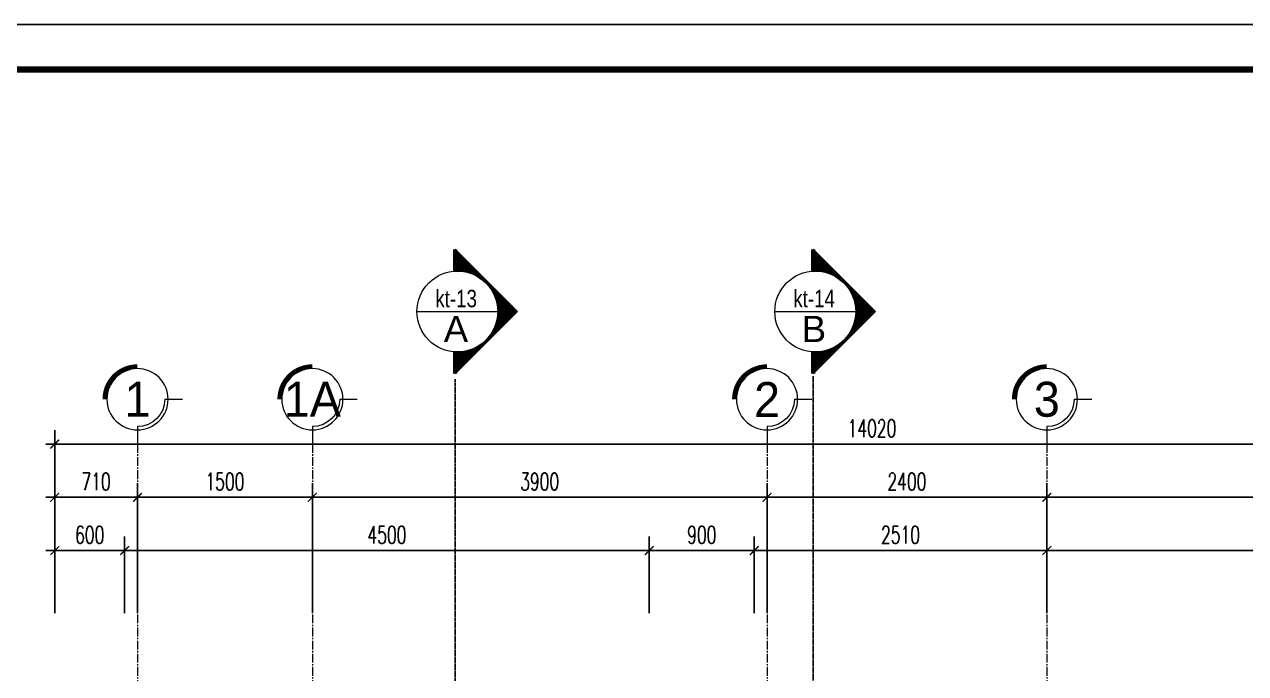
# Model space of a CAD drawing. Header units: millimetres. Extents: x -229618 to 2906, y -178063 to 96806.
# Drawn here: x -209623 to -199148, y -116668 to -111097 of the extents above; entities that cross this region are included whole.
import ezdxf
from ezdxf.enums import TextEntityAlignment as Align

# ---------------------------------------------------------------- set-up
doc = ezdxf.new("R2010")
doc.units = ezdxf.units.MM
doc.header["$LTSCALE"] = 200
doc.header["$MEASUREMENT"] = 0
doc.header["$PDMODE"] = 3
doc.header["$PDSIZE"] = 50
for name, pattern in [('ACAD_ISO07W100', [3, 0, -3]), ('CENTER2', [1.125, 0.75, -0.125, 0.125, -0.125]), ('HIDDEN2', [0.1875, 0.125, -0.0625])]:
    doc.linetypes.add(name, pattern=pattern)
doc.layers.get('0').update_dxf_attribs({"color": 95, "linetype": 'CONTINUOUS'})
doc.layers.get('DEFPOINTS').update_dxf_attribs({"linetype": 'CONTINUOUS'})
for name, color, linetype, lineweight in [('cat', 1, 'CONTINUOUS', 40), ('hatch', 250, 'CONTINUOUS', 5), ('KH cat', 2, 'HIDDEN2', 50), ('thay', 7, 'CONTINUOUS', 18), ('tim', 18, 'CENTER2', 9)]:
    doc.layers.add(name, color=color, linetype=linetype, lineweight=lineweight)
for name, color, linetype in [('DIM', 251, 'CONTINUOUS'), ('KHUNGTEN', 7, 'CONTINUOUS'), ('MANH', 9, 'CONTINUOUS'), ('TEXT', 33, 'CONTINUOUS')]:
    doc.layers.add(name, color=color, linetype=linetype)
doc.layers.add('in', color=203, linetype='CONTINUOUS', lineweight=5, plot=False)
doc.styles.add('Aria H iso', font='Vharial_0.ttf')
doc.styles.add('CHU HOA Day', font='Vharial_0.ttf')
doc.styles.add('CHUC HOA MANH', font='chhbg.shx', dxfattribs={"width": 0.8, "height": 250})
doc.styles.add('dam', font='Vhavanb_0.ttf', dxfattribs={"width": 0.9, "height": 450})
doc.styles.add('Scale', font='vnsimli.shx', dxfattribs={"width": 0.65, "bigfont": 'bigfont.shx'})
doc.dimstyles.new('Scale', dxfattribs={"dimscale": 75, "dimtxt": 2, "dimasz": 1, "dimexe": 1.6, "dimexo": 0, "dimgap": 0.8, "dimtad": 1, "dimdec": 0, "dimzin": 0, "dimdsep": 46, "dimtxsty": 'Scale', "dimblk": 'ARCHTICK', "dimcen": 0.1, "dimdle": 1, "dimclrd": 256, "dimclre": 256, "dimclrt": 3, "dimadec": 0, "dimazin": 0, "dimtfac": 1, "dimtdec": 0, "dimtix": 1, "dimtmove": 2, "dimatfit": 3, "dimldrblk": 'ARCHTICK', "dimfxl": 0, "dimtolj": 1, "dimtzin": 0, "dimarcsym": 0})

# ---------------------------------------------------------------- blocks, each defined once
blk = doc.blocks.new('KhungA3')
at = {"layer": 'DEFPOINTS', "color": 8}
blk.add_lwpolyline([(-3.74, 3.81), (416.31, 3.81), (416.31, 300.81), (-3.74, 300.81)], close=True, dxfattribs=at)
at = {"layer": 'KHUNGTEN', "color": 4, "const_width": 0.724}
blk.add_lwpolyline([(7.54, 8.99), (411.13, 8.99), (411.13, 295.64), (7.54, 295.64)], close=True, dxfattribs=at)
blk = doc.blocks.new('tr')
at = {"layer": 'thay', "ltscale": 600}
for p, q in [((0, -200), (0, 0)), ((313, -513), (513, -513))]:
    blk.add_line(p, q, dxfattribs=at)
at = {"layer": 'thay', "ltscale": 600, "const_width": 50}
blk.add_lwpolyline([(-375, -513, 0.414214), (0, -888, 0.414214)], format="xyb", dxfattribs=at)
at = {"layer": 'thay', "ltscale": 600}
blk.add_circle((0, -513), 350, dxfattribs=at)
blk.add_arc((0, -513), 313, 0, 90, dxfattribs=at)
at = {"layer": 'TEXT', "linetype": 'Continuous', "style": 'Aria H iso'}
blk.add_attdef('A', text='', height=350, dxfattribs=at).set_placement((0, -671), align=Align.CENTER)
blk = doc.blocks.new('_ArchTick')
at = {"color": 0, "linetype": 'ByBlock', "const_width": 0.15}
blk.add_lwpolyline([(-0.5, -0.5), (0.5, 0.5)], dxfattribs=at)
blk = doc.blocks.new('*D1798')
at = {"layer": 'DEFPOINTS', "color": 0, "linetype": 'Continuous'}
for p in [(-203253, -115155), (-207153, -116150), (-203253, -116150)]:
    blk.add_point(p, dxfattribs=at)
at = {"layer": 'DIM', "linetype": 'Continuous', "lineweight": -2}
for p, q in [((-207153, -116150), (-207153, -115035)), ((-203253, -116150), (-203253, -115035)), ((-207228, -115155), (-203178, -115155))]:
    blk.add_line(p, q, dxfattribs=at)
at = {"layer": 'DIM', "linetype": 'Continuous', "lineweight": -2, "xscale": 75, "yscale": 75, "zscale": 75, "rotation": 180}
blk.add_blockref('_ArchTick', (-207153, -115155), dxfattribs=at)
at = {"layer": 'DIM', "linetype": 'Continuous', "lineweight": -2, "xscale": 75, "yscale": 75, "zscale": 75}
blk.add_blockref('_ArchTick', (-203253, -115155), dxfattribs=at)
at = {"layer": 'DIM', "color": 3, "linetype": 'Continuous', "insert": (-205203, -115020), "char_height": 150, "attachment_point": 5, "style": 'Scale'}
blk.add_mtext('\\A1;3900', dxfattribs=at)
blk = doc.blocks.new('*D1800')
at = {"layer": 'DEFPOINTS', "color": 0, "linetype": 'Continuous'}
for p in [(-207153, -115155), (-208653, -116150), (-207153, -116150)]:
    blk.add_point(p, dxfattribs=at)
at = {"layer": 'DIM', "linetype": 'Continuous', "lineweight": -2}
for p, q in [((-208653, -116150), (-208653, -115035)), ((-207153, -116150), (-207153, -115035)), ((-208728, -115155), (-207078, -115155))]:
    blk.add_line(p, q, dxfattribs=at)
at = {"layer": 'DIM', "linetype": 'Continuous', "lineweight": -2, "xscale": 75, "yscale": 75, "zscale": 75, "rotation": 180}
blk.add_blockref('_ArchTick', (-208653, -115155), dxfattribs=at)
at = {"layer": 'DIM', "linetype": 'Continuous', "lineweight": -2, "xscale": 75, "yscale": 75, "zscale": 75}
blk.add_blockref('_ArchTick', (-207153, -115155), dxfattribs=at)
at = {"layer": 'DIM', "color": 3, "linetype": 'Continuous', "insert": (-207903, -115020), "char_height": 150, "attachment_point": 5, "style": 'Scale'}
blk.add_mtext('\\A1;1500', dxfattribs=at)
blk = doc.blocks.new('*D1801')
at = {"layer": 'DEFPOINTS', "color": 0, "linetype": 'Continuous'}
for p in [(-196653, -115155), (-200853, -116150), (-196653, -116150)]:
    blk.add_point(p, dxfattribs=at)
at = {"layer": 'DIM', "linetype": 'Continuous', "lineweight": -2}
for p, q in [((-200853, -116150), (-200853, -115035)), ((-196653, -116150), (-196653, -115035)), ((-200928, -115155), (-196578, -115155))]:
    blk.add_line(p, q, dxfattribs=at)
at = {"layer": 'DIM', "linetype": 'Continuous', "lineweight": -2, "xscale": 75, "yscale": 75, "zscale": 75, "rotation": 180}
blk.add_blockref('_ArchTick', (-200853, -115155), dxfattribs=at)
at = {"layer": 'DIM', "linetype": 'Continuous', "lineweight": -2, "xscale": 75, "yscale": 75, "zscale": 75}
blk.add_blockref('_ArchTick', (-196653, -115155), dxfattribs=at)
at = {"layer": 'DIM', "color": 3, "linetype": 'Continuous', "insert": (-198753, -115020), "char_height": 150, "attachment_point": 5, "style": 'Scale'}
blk.add_mtext('\\A1;4200', dxfattribs=at)
blk = doc.blocks.new('*D1803')
at = {"layer": 'DEFPOINTS', "color": 0, "linetype": 'Continuous'}
for p in [(-195343, -114698), (-209363, -116150), (-195343, -116150)]:
    blk.add_point(p, dxfattribs=at)
at = {"layer": 'DIM', "linetype": 'Continuous', "lineweight": -2}
for p, q in [((-209363, -116150), (-209363, -114578)), ((-195343, -116150), (-195343, -114578)), ((-209438, -114698), (-195268, -114698))]:
    blk.add_line(p, q, dxfattribs=at)
at = {"layer": 'DIM', "linetype": 'Continuous', "lineweight": -2, "xscale": 75, "yscale": 75, "zscale": 75, "rotation": 180}
blk.add_blockref('_ArchTick', (-209363, -114698), dxfattribs=at)
at = {"layer": 'DIM', "linetype": 'Continuous', "lineweight": -2, "xscale": 75, "yscale": 75, "zscale": 75}
blk.add_blockref('_ArchTick', (-195343, -114698), dxfattribs=at)
at = {"layer": 'DIM', "color": 3, "linetype": 'Continuous', "insert": (-202353, -114563), "char_height": 150, "attachment_point": 5, "style": 'Scale'}
blk.add_mtext('\\A1;14020', dxfattribs=at)
blk = doc.blocks.new('cad')
at = {"layer": 'hatch'}
h = blk.add_hatch(dxfattribs=at)
h.set_pattern_fill('ANSI31', color=256, scale=96.25, angle=-90, style=0)
h.set_pattern_definition([(225, (101783, 283734), (-8.50737846, 8.50737846), [])])
edge = h.paths.add_edge_path()
edge.add_ellipse((0, 0), major_axis=(-408, 408), ratio=1, start_angle=135, end_angle=137.8395)
edge.add_line((29, -577), (29, -890))
edge.add_line((29, -890), (-861, 0))
edge.add_line((-861, 0), (29, 890))
edge.add_line((29, 890), (29, 577))
edge.add_ellipse((0, 0), major_axis=(408, 408), ratio=1, start_angle=42.1605, end_angle=45)
edge.add_ellipse((0, 0), major_axis=(-408, 408), ratio=1, start_angle=-45, end_angle=135)
at = {"layer": 'cat', "color": 150, "linetype": 'Continuous', "const_width": 62.4}
for points in [[(29, 577), (29, 890)], [(29, -577), (29, -890)]]:
    blk.add_lwpolyline(points, dxfattribs=at)
at = {"layer": 'thay', "linetype": 'Continuous'}
for p in [(29, 890), (29, -890)]:
    blk.add_line(p, (-861, 0), dxfattribs=at)
at = {"layer": 'thay'}
blk.add_line((577, 0), (-578, 0), dxfattribs=at)
blk.add_circle((0, 0), 578, dxfattribs=at)
at = {"layer": 'TEXT'}
for tag, height, style, p in [('1', 375, 'CHU HOA Day', (-3, 87)), ('KT-00', 250, 'Aria H iso', (14, -309))]:
    blk.add_attdef(tag, text='', height=height, dxfattribs=dict(at, style=style)).set_placement(p, align=Align.CENTER)
blk = doc.blocks.new('*D2025')
at = {"layer": 'DEFPOINTS', "color": 0, "linetype": 'Continuous'}
for p in [(-208763, -115612), (-209363, -116150), (-208763, -116150)]:
    blk.add_point(p, dxfattribs=at)
at = {"layer": 'DIM', "linetype": 'Continuous', "lineweight": -2}
for p, q in [((-209363, -116150), (-209363, -115492)), ((-208763, -116150), (-208763, -115492)), ((-209438, -115612), (-208688, -115612))]:
    blk.add_line(p, q, dxfattribs=at)
at = {"layer": 'DIM', "linetype": 'Continuous', "lineweight": -2, "xscale": 75, "yscale": 75, "zscale": 75, "rotation": 180}
blk.add_blockref('_ArchTick', (-209363, -115612), dxfattribs=at)
at = {"layer": 'DIM', "linetype": 'Continuous', "lineweight": -2, "xscale": 75, "yscale": 75, "zscale": 75}
blk.add_blockref('_ArchTick', (-208763, -115612), dxfattribs=at)
at = {"layer": 'DIM', "color": 3, "linetype": 'Continuous', "insert": (-209063, -115477), "char_height": 150, "attachment_point": 5, "style": 'Scale'}
blk.add_mtext('\\A1;600', dxfattribs=at)
blk = doc.blocks.new('*D2026')
at = {"layer": 'DEFPOINTS', "color": 0, "linetype": 'Continuous'}
for p in [(-204263, -115612), (-208763, -116150), (-204263, -116150)]:
    blk.add_point(p, dxfattribs=at)
at = {"layer": 'DIM', "linetype": 'Continuous', "lineweight": -2}
for p, q in [((-208763, -116150), (-208763, -115492)), ((-204263, -116150), (-204263, -115492)), ((-208838, -115612), (-204188, -115612))]:
    blk.add_line(p, q, dxfattribs=at)
at = {"layer": 'DIM', "linetype": 'Continuous', "lineweight": -2, "xscale": 75, "yscale": 75, "zscale": 75, "rotation": 180}
blk.add_blockref('_ArchTick', (-208763, -115612), dxfattribs=at)
at = {"layer": 'DIM', "linetype": 'Continuous', "lineweight": -2, "xscale": 75, "yscale": 75, "zscale": 75}
blk.add_blockref('_ArchTick', (-204263, -115612), dxfattribs=at)
at = {"layer": 'DIM', "color": 3, "linetype": 'Continuous', "insert": (-206513, -115477), "char_height": 150, "attachment_point": 5, "style": 'Scale'}
blk.add_mtext('\\A1;4500', dxfattribs=at)
blk = doc.blocks.new('*D2027')
at = {"layer": 'DEFPOINTS', "color": 0, "linetype": 'Continuous'}
for p in [(-203363, -115612), (-204263, -116150), (-203363, -116150)]:
    blk.add_point(p, dxfattribs=at)
at = {"layer": 'DIM', "linetype": 'Continuous', "lineweight": -2}
for p, q in [((-204263, -116150), (-204263, -115492)), ((-203363, -116150), (-203363, -115492)), ((-204338, -115612), (-203288, -115612))]:
    blk.add_line(p, q, dxfattribs=at)
at = {"layer": 'DIM', "linetype": 'Continuous', "lineweight": -2, "xscale": 75, "yscale": 75, "zscale": 75, "rotation": 180}
blk.add_blockref('_ArchTick', (-204263, -115612), dxfattribs=at)
at = {"layer": 'DIM', "linetype": 'Continuous', "lineweight": -2, "xscale": 75, "yscale": 75, "zscale": 75}
blk.add_blockref('_ArchTick', (-203363, -115612), dxfattribs=at)
at = {"layer": 'DIM', "color": 3, "linetype": 'Continuous', "insert": (-203813, -115477), "char_height": 150, "attachment_point": 5, "style": 'Scale'}
blk.add_mtext('\\A1;900', dxfattribs=at)
blk = doc.blocks.new('*D2028')
at = {"layer": 'DEFPOINTS', "color": 0, "linetype": 'Continuous'}
for p in [(-200853, -115612), (-203363, -116150), (-200853, -116150)]:
    blk.add_point(p, dxfattribs=at)
at = {"layer": 'DIM', "linetype": 'Continuous', "lineweight": -2}
for p, q in [((-203363, -116150), (-203363, -115492)), ((-200853, -116150), (-200853, -115492)), ((-203438, -115612), (-200778, -115612))]:
    blk.add_line(p, q, dxfattribs=at)
at = {"layer": 'DIM', "linetype": 'Continuous', "lineweight": -2, "xscale": 75, "yscale": 75, "zscale": 75, "rotation": 180}
blk.add_blockref('_ArchTick', (-203363, -115612), dxfattribs=at)
at = {"layer": 'DIM', "linetype": 'Continuous', "lineweight": -2, "xscale": 75, "yscale": 75, "zscale": 75}
blk.add_blockref('_ArchTick', (-200853, -115612), dxfattribs=at)
at = {"layer": 'DIM', "color": 3, "linetype": 'Continuous', "insert": (-202108, -115477), "char_height": 150, "attachment_point": 5, "style": 'Scale'}
blk.add_mtext('\\A1;2510', dxfattribs=at)
blk = doc.blocks.new('*D2029')
at = {"layer": 'DEFPOINTS', "color": 0, "linetype": 'Continuous'}
for p in [(-196543, -115612), (-200853, -116150), (-196543, -116150)]:
    blk.add_point(p, dxfattribs=at)
at = {"layer": 'DIM', "linetype": 'Continuous', "lineweight": -2}
for p, q in [((-200853, -116150), (-200853, -115492)), ((-196543, -116150), (-196543, -115492)), ((-200928, -115612), (-196468, -115612))]:
    blk.add_line(p, q, dxfattribs=at)
at = {"layer": 'DIM', "linetype": 'Continuous', "lineweight": -2, "xscale": 75, "yscale": 75, "zscale": 75, "rotation": 180}
blk.add_blockref('_ArchTick', (-200853, -115612), dxfattribs=at)
at = {"layer": 'DIM', "linetype": 'Continuous', "lineweight": -2, "xscale": 75, "yscale": 75, "zscale": 75}
blk.add_blockref('_ArchTick', (-196543, -115612), dxfattribs=at)
at = {"layer": 'DIM', "color": 3, "linetype": 'Continuous', "insert": (-198698, -115477), "char_height": 150, "attachment_point": 5, "style": 'Scale'}
blk.add_mtext('\\A1;4310', dxfattribs=at)
blk = doc.blocks.new('*D2079')
at = {"layer": 'DEFPOINTS', "color": 0, "linetype": 'Continuous'}
for p in [(-200853, -115155), (-203253, -116150), (-200853, -116150)]:
    blk.add_point(p, dxfattribs=at)
at = {"layer": 'DIM', "linetype": 'Continuous', "lineweight": -2}
for p, q in [((-203253, -116150), (-203253, -115035)), ((-200853, -116150), (-200853, -115035)), ((-203328, -115155), (-200778, -115155))]:
    blk.add_line(p, q, dxfattribs=at)
at = {"layer": 'DIM', "linetype": 'Continuous', "lineweight": -2, "xscale": 75, "yscale": 75, "zscale": 75, "rotation": 180}
blk.add_blockref('_ArchTick', (-203253, -115155), dxfattribs=at)
at = {"layer": 'DIM', "linetype": 'Continuous', "lineweight": -2, "xscale": 75, "yscale": 75, "zscale": 75}
blk.add_blockref('_ArchTick', (-200853, -115155), dxfattribs=at)
at = {"layer": 'DIM', "color": 3, "linetype": 'Continuous', "insert": (-202053, -115020), "char_height": 150, "attachment_point": 5, "style": 'Scale'}
blk.add_mtext('\\A1;2400', dxfattribs=at)
blk = doc.blocks.new('*D2093')
at = {"layer": 'DEFPOINTS', "color": 0, "linetype": 'Continuous'}
for p in [(-208653, -115155), (-209363, -116150), (-208653, -116150)]:
    blk.add_point(p, dxfattribs=at)
at = {"layer": 'DIM', "linetype": 'Continuous', "lineweight": -2}
for p, q in [((-209363, -116150), (-209363, -115035)), ((-208653, -116150), (-208653, -115035)), ((-209438, -115155), (-208578, -115155))]:
    blk.add_line(p, q, dxfattribs=at)
at = {"layer": 'DIM', "linetype": 'Continuous', "lineweight": -2, "xscale": 75, "yscale": 75, "zscale": 75, "rotation": 180}
blk.add_blockref('_ArchTick', (-209363, -115155), dxfattribs=at)
at = {"layer": 'DIM', "linetype": 'Continuous', "lineweight": -2, "xscale": 75, "yscale": 75, "zscale": 75}
blk.add_blockref('_ArchTick', (-208653, -115155), dxfattribs=at)
at = {"layer": 'DIM', "color": 3, "linetype": 'Continuous', "insert": (-209008, -115020), "char_height": 150, "attachment_point": 5, "style": 'Scale'}
blk.add_mtext('\\A1;710', dxfattribs=at)

msp = doc.modelspace()

# ---------------------------------------------------------------- linework, layer by layer
at = {"layer": 'in', "linetype": 'Continuous'}
for points in [[(-217616.4, -111096.6), (-186113.1, -111096.6), (-186113.1, -88821.6), (-217616.4, -88821.6)], [(-217616.4, -133371.6), (-186113.1, -133371.6), (-186113.1, -111096.6), (-217616.4, -111096.6)]]:
    msp.add_lwpolyline(points, close=True, dxfattribs=at)
at = {"layer": 'KH cat', "linetype": 'ACAD_ISO07W100', "ltscale": 0.05}
for p, q in [((-205926.9, -121769.2), (-205926.9, -114094.5)), ((-202856.5, -127730.8), (-202856.5, -114094.5))]:
    msp.add_line(p, q, dxfattribs=at)
at = {"layer": 'tim', "ltscale": 0.5}
for p, q in [((-208653, -114698.2), (-208653, -126980.2)), ((-207153, -114698.2), (-207153, -126980.2)), ((-203253, -114698.2), (-203253, -126980.2)), ((-200853, -114698.2), (-200853, -126980.2))]:
    msp.add_line(p, q, dxfattribs=at)

# ---------------------------------------------------------------- block references
at = {"layer": 'KHUNGTEN', "xscale": 75, "yscale": 75, "zscale": 75.00000000000009}
msp.add_blockref('KhungA3', (-217336, -133657.6), dxfattribs=at)
at = {"layer": 'MANH', "xscale": -0.75, "yscale": 0.75, "zscale": 0.75, "rotation": 180}
for p in [(-208653, -114698.2), (-207153, -114698.2), (-203253, -114698.2), (-200853, -114698.2)]:
    msp.add_blockref('tr', p, dxfattribs=at)
at = {"layer": 'TEXT', "linetype": 'Continuous'}
ref = msp.add_blockref('cad', (-205909.8, -113560.6), dxfattribs=dict(at, xscale=0.5999999998603016, yscale=0.5999999999767169, zscale=0.6, rotation=180))
ref.add_attrib('1', 'a', dxfattribs={"height": 225, "style": 'CHU HOA Day'}).set_placement((-205921.3, -113822.7), align=Align.CENTER)
ref.add_attrib('KT-00', 'kt-13', dxfattribs={"color": 3, "height": 150, "style": 'CHUC HOA MANH', "width": 0.8}).set_placement((-205919.7, -113524), align=Align.CENTER)
ref = msp.add_blockref('cad', (-202839.4, -113560.6), dxfattribs=dict(at, xscale=0.5999999998603016, yscale=0.5999999999767169, zscale=0.6, rotation=180))
ref.add_attrib('1', 'b', dxfattribs={"height": 225, "style": 'CHU HOA Day'}).set_placement((-202850.9, -113822.7), align=Align.CENTER)
ref.add_attrib('KT-00', 'kt-14', dxfattribs={"color": 3, "height": 150, "style": 'CHUC HOA MANH', "width": 0.8}).set_placement((-202849.3, -113524), align=Align.CENTER)

# ---------------------------------------------------------------- texts
at = {"layer": 'TEXT', "linetype": 'Continuous', "style": 'dam'}
for s, p in [('1', (-208653, -114313.3)), ('1a', (-207153, -114313.3)), ('2', (-203253, -114313.3)), ('3', (-200853, -114313.3))]:
    msp.add_text(s, height=300, dxfattribs=at).set_placement(p, align=Align.MIDDLE)

# ---------------------------------------------------------------- dimensions: what is measured, and where the dimension line sits
at = {"layer": 'DIM', "linetype": 'Continuous'}
for base, p1, p2, picture, middle in [((-195343, -114698.2), (-209363, -116149.7), (-195343, -116149.7), '*D1803', (-202353, -114563.2)), ((-207153, -115155), (-208653, -116149.7), (-207153, -116149.7), '*D1800', (-207903, -115020)), ((-203253, -115155), (-207153, -116149.7), (-203253, -116149.7), '*D1798', (-205203, -115020)), ((-196653, -115155), (-200853, -116149.7), (-196653, -116149.7), '*D1801', (-198753, -115020))]:
    dim = msp.add_linear_dim(base=base, p1=p1, p2=p2, dimstyle='Scale', dxfattribs=at)
    dim.commit()
    dim.dimension.update_dxf_attribs({"geometry": picture, "text_midpoint": middle})
for base, p1, p2, picture, middle in [((-208653, -115155), (-209363, -116149.7), (-208653, -116149.7), '*D2093', (-209008, -115020)), ((-200853, -115155), (-203253, -116149.7), (-200853, -116149.7), '*D2079', (-202053, -115020)), ((-208763, -115611.8), (-209363, -116149.7), (-208763, -116149.7), '*D2025', (-209063, -115476.8)), ((-204263, -115611.8), (-208763, -116149.7), (-204263, -116149.7), '*D2026', (-206513, -115476.8)), ((-203363, -115611.8), (-204263, -116149.7), (-203363, -116149.7), '*D2027', (-203813, -115476.8)), ((-200853, -115611.8), (-203363, -116149.7), (-200853, -116149.7), '*D2028', (-202108, -115476.8)), ((-196543, -115611.8), (-200853, -116149.7), (-196543, -116149.7), '*D2029', (-198698, -115476.8))]:
    dim = msp.add_linear_dim(base=base, p1=p1, p2=p2, dimstyle='Scale', override={"dimfxl": 70}, dxfattribs=at)
    dim.commit()
    dim.dimension.update_dxf_attribs({"geometry": picture, "text_midpoint": middle})

doc.saveas('drawing.dxf')
